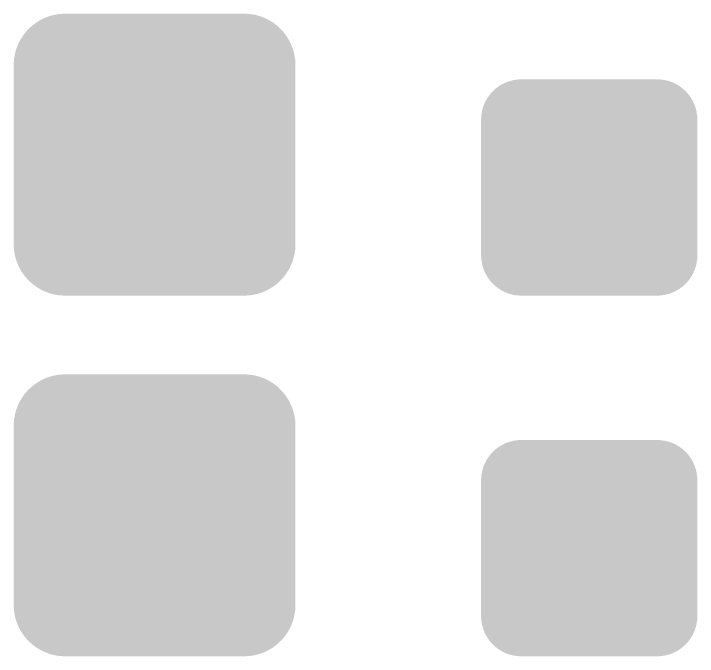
# Model space of a CAD drawing. Header units: millimetres. Extents: x 5277 to 6029, y 2052 to 2709.
# Drawn here: x 5823.73 to 5844.6, y 2590.63 to 2610.23 of the extents above; entities that cross this region are included whole.
import ezdxf

# ---------------------------------------------------------------- set-up
doc = ezdxf.new("R2010")
doc.units = ezdxf.units.MM
doc.layers.add('AutoService', color=7, linetype='CONTINUOUS', true_color=0x000000)
doc.layers.add('PublicTransportService', color=7, linetype='CONTINUOUS', true_color=0x000000)

# ---------------------------------------------------------------- blocks, each defined once
blk = doc.blocks.new('602030803_план_фз')
at = {"layer": 'PublicTransportService', "linetype": 'Continuous'}
h = blk.add_hatch(color=256, dxfattribs=at)
edge = h.paths.add_edge_path()
edge.add_spline(control_points=[(-0.266, -0.339), (-0.266, 0.523), (0.438, 1.227), (1.3, 1.227)], knot_values=[-1, -1, -1, -1, 0, 0, 0, 0], degree=3, periodic=0)
edge.add_line((1.3, 1.227), (6.769, 1.227))
edge.add_spline(control_points=[(6.769, 1.227), (7.632, 1.227), (8.333, 0.523), (8.333, -0.339)], knot_values=[-1, -1, -1, -1, 0, 0, 0, 0], degree=3, periodic=0)
edge.add_line((8.333, -0.339), (8.333, -5.806))
edge.add_spline(control_points=[(8.333, -5.806), (8.333, -6.669), (7.632, -7.372), (6.769, -7.372)], knot_values=[-1, -1, -1, -1, 0, 0, 0, 0], degree=3, periodic=0)
edge.add_line((6.769, -7.372), (1.3, -7.372))
edge.add_spline(control_points=[(1.3, -7.372), (0.438, -7.372), (-0.266, -6.669), (-0.266, -5.806)], knot_values=[-1, -1, -1, -1, 0, 0, 0, 0], degree=3, periodic=0)
edge.add_line((-0.266, -5.806), (-0.266, -0.339))
edge = h.paths.add_edge_path(flags=16)
edge.add_spline(control_points=[(0.047, -5.806), (0.047, -6.5), (0.606, -7.059), (1.3, -7.059)], knot_values=[-1, -1, -1, -1, 0, 0, 0, 0], degree=3, periodic=0)
edge.add_line((1.3, -7.059), (6.769, -7.059))
edge.add_spline(control_points=[(6.769, -7.059), (7.463, -7.059), (8.022, -6.5), (8.022, -5.806)], knot_values=[-1, -1, -1, -1, 0, 0, 0, 0], degree=3, periodic=0)
edge.add_line((8.022, -5.806), (8.022, -0.339))
edge.add_spline(control_points=[(8.022, -0.339), (8.022, 0.355), (7.463, 0.914), (6.769, 0.914)], knot_values=[-1, -1, -1, -1, 0, 0, 0, 0], degree=3, periodic=0)
edge.add_line((6.769, 0.914), (1.3, 0.914))
edge.add_spline(control_points=[(1.3, 0.914), (0.606, 0.914), (0.047, 0.355), (0.047, -0.339)], knot_values=[-1, -1, -1, -1, 0, 0, 0, 0], degree=3, periodic=0)
edge.add_line((0.047, -0.339), (0.047, -5.806))
at = {"layer": 'PublicTransportService', "linetype": 'Continuous', "true_color": 0xff0000}
h = blk.add_hatch(color=1, dxfattribs=at)
edge = h.paths.add_edge_path()
edge.add_spline(control_points=[(0.047, -5.806), (0.047, -6.5), (0.606, -7.059), (1.3, -7.059)], knot_values=[-1, -1, -1, -1, 0, 0, 0, 0], degree=3, periodic=0)
edge.add_line((1.3, -7.059), (6.769, -7.059))
edge.add_spline(control_points=[(6.769, -7.059), (7.463, -7.059), (8.022, -6.5), (8.022, -5.806)], knot_values=[-1, -1, -1, -1, 0, 0, 0, 0], degree=3, periodic=0)
edge.add_line((8.022, -5.806), (8.022, -0.339))
edge.add_spline(control_points=[(8.022, -0.339), (8.022, 0.355), (7.463, 0.914), (6.769, 0.914)], knot_values=[-1, -1, -1, -1, 0, 0, 0, 0], degree=3, periodic=0)
edge.add_line((6.769, 0.914), (1.3, 0.914))
edge.add_spline(control_points=[(1.3, 0.914), (0.606, 0.914), (0.047, 0.355), (0.047, -0.339)], knot_values=[-1, -1, -1, -1, 0, 0, 0, 0], degree=3, periodic=0)
edge.add_line((0.047, -0.339), (0.047, -5.806))
at = {"layer": 'PublicTransportService', "linetype": 'Continuous'}
h = blk.add_hatch(color=256, dxfattribs=at)
edge = h.paths.add_edge_path()
edge.add_line((0.252, -0.679), (0.252, -5.464))
edge.add_spline(control_points=[(0.252, -5.464), (0.252, -6.23), (0.877, -6.854), (1.642, -6.854)], knot_values=[0, 0, 0, 0, 1, 1, 1, 1], degree=3, periodic=0)
edge.add_line((1.642, -6.854), (6.427, -6.854))
edge.add_spline(control_points=[(6.427, -6.854), (7.193, -6.854), (7.815, -6.23), (7.815, -5.464)], knot_values=[0, 0, 0, 0, 1, 1, 1, 1], degree=3, periodic=0)
edge.add_line((7.815, -5.464), (7.815, -0.679))
edge.add_spline(control_points=[(7.815, -0.679), (7.815, 0.086), (7.193, 0.709), (6.427, 0.709)], knot_values=[0, 0, 0, 0, 1, 1, 1, 1], degree=3, periodic=0)
edge.add_line((6.427, 0.709), (1.642, 0.709))
edge.add_spline(control_points=[(1.642, 0.709), (0.877, 0.709), (0.252, 0.086), (0.252, -0.679)], knot_values=[0, 0, 0, 0, 1, 1, 1, 1], degree=3, periodic=0)
edge = h.paths.add_edge_path(flags=16)
edge.add_line((0.565, -0.679), (0.565, -5.464))
edge.add_spline(control_points=[(0.565, -5.464), (0.565, -6.06), (1.046, -6.541), (1.642, -6.541)], knot_values=[-1, -1, -1, -1, 0, 0, 0, 0], degree=3, periodic=0)
edge.add_line((1.642, -6.541), (6.427, -6.541))
edge.add_spline(control_points=[(6.427, -6.541), (7.024, -6.541), (7.502, -6.06), (7.502, -5.464)], knot_values=[-1, -1, -1, -1, 0, 0, 0, 0], degree=3, periodic=0)
edge.add_line((7.502, -5.464), (7.502, -0.679))
edge.add_spline(control_points=[(7.502, -0.679), (7.502, -0.083), (7.024, 0.396), (6.427, 0.396)], knot_values=[-1, -1, -1, -1, 0, 0, 0, 0], degree=3, periodic=0)
edge.add_line((6.427, 0.396), (1.642, 0.396))
edge.add_spline(control_points=[(1.642, 0.396), (1.046, 0.396), (0.565, -0.083), (0.565, -0.679)], knot_values=[-1, -1, -1, -1, 0, 0, 0, 0], degree=3, periodic=0)
h = blk.add_hatch(color=256, dxfattribs=at)
edge = h.paths.add_edge_path()
edge.add_line((0.77, -1.021), (0.77, -5.124))
edge.add_spline(control_points=[(0.77, -5.124), (0.77, -5.792), (1.314, -6.336), (1.982, -6.336)], knot_values=[0, 0, 0, 0, 1, 1, 1, 1], degree=3, periodic=0)
edge.add_line((1.982, -6.336), (6.085, -6.336))
edge.add_spline(control_points=[(6.085, -6.336), (6.753, -6.336), (7.297, -5.792), (7.297, -5.124)], knot_values=[0, 0, 0, 0, 1, 1, 1, 1], degree=3, periodic=0)
edge.add_line((7.297, -5.124), (7.297, -1.021))
edge.add_spline(control_points=[(7.297, -1.021), (7.297, -0.353), (6.753, 0.191), (6.085, 0.191)], knot_values=[0, 0, 0, 0, 1, 1, 1, 1], degree=3, periodic=0)
edge.add_line((6.085, 0.191), (1.982, 0.191))
edge.add_spline(control_points=[(1.982, 0.191), (1.314, 0.191), (0.77, -0.353), (0.77, -1.021)], knot_values=[0, 0, 0, 0, 1, 1, 1, 1], degree=3, periodic=0)
edge = h.paths.add_edge_path(flags=16)
edge.add_line((1.081, -1.021), (1.081, -5.124))
edge.add_spline(control_points=[(1.081, -5.124), (1.081, -5.624), (1.482, -6.025), (1.982, -6.025)], knot_values=[-1, -1, -1, -1, 0, 0, 0, 0], degree=3, periodic=0)
edge.add_line((1.982, -6.025), (6.085, -6.025))
edge.add_spline(control_points=[(6.085, -6.025), (6.585, -6.025), (6.986, -5.624), (6.986, -5.124)], knot_values=[-1, -1, -1, -1, 0, 0, 0, 0], degree=3, periodic=0)
edge.add_line((6.986, -5.124), (6.986, -1.021))
edge.add_spline(control_points=[(6.986, -1.021), (6.986, -0.521), (6.585, -0.12), (6.085, -0.12)], knot_values=[-1, -1, -1, -1, 0, 0, 0, 0], degree=3, periodic=0)
edge.add_line((6.085, -0.12), (1.982, -0.12))
edge.add_spline(control_points=[(1.982, -0.12), (1.482, -0.12), (1.081, -0.521), (1.081, -1.021)], knot_values=[-1, -1, -1, -1, 0, 0, 0, 0], degree=3, periodic=0)
h = blk.add_hatch(color=256, dxfattribs=at)
h.paths.add_polyline_path([(4.733, -0.388), (4.741, -0.388), (4.753, -0.388), (4.774, -0.396), (4.782, -0.404), (4.786, -0.408), (4.79, -0.428), (4.79, -0.445), (4.79, -0.453), (4.782, -0.469), (4.774, -0.477), (3.692, -1.502), (3.741, -1.498), (3.895, -1.494), (4.001, -1.494), (4.091, -1.494), (4.335, -1.502), (4.489, -1.51), (5.66, -0.404), (5.669, -0.396), (5.689, -0.388), (5.701, -0.388), (5.713, -0.388), (5.734, -0.396), (5.742, -0.404), (5.746, -0.408), (5.75, -0.428), (5.75, -0.445), (5.75, -0.453), (5.742, -0.469), (5.734, -0.477), (4.619, -1.527), (4.737, -1.567), (4.888, -1.62), (4.92, -1.632), (4.941, -1.641), (4.991, -1.663), (5.022, -1.677), (5.052, -1.691), (5.091, -1.71), (5.099, -1.714), (5.298, -1.807), (5.616, -2.007), (5.734, -2.112), (5.734, -3.544), (5.726, -3.544), (5.726, -5.236), (5.408, -5.236), (5.408, -5.749), (4.92, -5.749), (4.92, -5.236), (3.074, -5.236), (3.074, -5.749), (2.586, -5.749), (2.586, -5.236), (2.268, -5.236), (2.268, -4.081), (2.268, -2.926), (2.268, -2.519), (2.268, -2.112), (2.386, -2.007), (2.704, -1.807), (2.903, -1.714), (2.911, -1.71), (2.95, -1.691), (2.98, -1.677), (3.011, -1.663), (3.061, -1.641), (3.082, -1.632), (3.139, -1.608), (3.301, -1.551), (3.407, -1.519), (3.415, -1.519), (3.444, -1.517), (3.464, -1.514), (3.484, -1.512), (3.517, -1.51), (3.529, -1.51), (4.701, -0.404), (4.709, -0.396), (4.725, -0.388)])
h.paths.add_polyline_path([(2.708, -2.356), (2.663, -2.356), (2.618, -2.401), (2.618, -2.446), (2.618, -3.503), (2.618, -3.548), (2.663, -3.593), (2.708, -3.593), (5.294, -3.593), (5.339, -3.593), (5.384, -3.548), (5.384, -3.503), (5.384, -2.446), (5.384, -2.401), (5.339, -2.356), (5.294, -2.356)], flags=16)
h.paths.add_polyline_path([(3.244, -1.885), (3.228, -1.885), (3.212, -1.901), (3.212, -1.917), (3.212, -2.088), (3.212, -2.104), (3.228, -2.12), (3.244, -2.12), (4.749, -2.12), (4.766, -2.12), (4.782, -2.104), (4.782, -2.088), (4.782, -1.917), (4.782, -1.901), (4.766, -1.885), (4.749, -1.885)], flags=16)
h.paths.add_polyline_path([(2.964, -4.313), (2.937, -4.286), (2.87, -4.26), (2.83, -4.26), (2.789, -4.26), (2.722, -4.286), (2.695, -4.313), (2.669, -4.339), (2.643, -4.406), (2.643, -4.447), (2.643, -4.488), (2.669, -4.555), (2.695, -4.581), (2.722, -4.608), (2.789, -4.634), (2.83, -4.634), (2.87, -4.634), (2.937, -4.608), (2.964, -4.581), (2.99, -4.555), (3.017, -4.488), (3.017, -4.447), (3.017, -4.406), (2.99, -4.339)], flags=16)
h.paths.add_polyline_path([(5.298, -4.313), (5.272, -4.286), (5.205, -4.26), (5.164, -4.26), (5.124, -4.26), (5.056, -4.286), (5.03, -4.313), (5.004, -4.339), (4.977, -4.406), (4.977, -4.447), (4.977, -4.488), (5.004, -4.555), (5.03, -4.581), (5.056, -4.608), (5.124, -4.634), (5.164, -4.634), (5.205, -4.634), (5.272, -4.608), (5.298, -4.581), (5.325, -4.555), (5.351, -4.488), (5.351, -4.447), (5.351, -4.406), (5.325, -4.339)], flags=16)
blk = doc.blocks.new('602030803_рек_фз')
at = {"layer": 'PublicTransportService', "linetype": 'Continuous'}
h = blk.add_hatch(color=256, dxfattribs=at)
edge = h.paths.add_edge_path()
edge.add_spline(control_points=[(-0.266, -0.339), (-0.266, 0.523), (0.438, 1.227), (1.3, 1.227)], knot_values=[-1, -1, -1, -1, 0, 0, 0, 0], degree=3, periodic=0)
edge.add_line((1.3, 1.227), (6.769, 1.227))
edge.add_spline(control_points=[(6.769, 1.227), (7.632, 1.227), (8.333, 0.523), (8.333, -0.339)], knot_values=[-1, -1, -1, -1, 0, 0, 0, 0], degree=3, periodic=0)
edge.add_line((8.333, -0.339), (8.333, -5.806))
edge.add_spline(control_points=[(8.333, -5.806), (8.333, -6.669), (7.632, -7.372), (6.769, -7.372)], knot_values=[-1, -1, -1, -1, 0, 0, 0, 0], degree=3, periodic=0)
edge.add_line((6.769, -7.372), (1.3, -7.372))
edge.add_spline(control_points=[(1.3, -7.372), (0.438, -7.372), (-0.266, -6.669), (-0.266, -5.806)], knot_values=[-1, -1, -1, -1, 0, 0, 0, 0], degree=3, periodic=0)
edge.add_line((-0.266, -5.806), (-0.266, -0.339))
edge = h.paths.add_edge_path(flags=16)
edge.add_spline(control_points=[(0.047, -5.806), (0.047, -6.5), (0.606, -7.059), (1.3, -7.059)], knot_values=[-1, -1, -1, -1, 0, 0, 0, 0], degree=3, periodic=0)
edge.add_line((1.3, -7.059), (6.769, -7.059))
edge.add_spline(control_points=[(6.769, -7.059), (7.463, -7.059), (8.022, -6.5), (8.022, -5.806)], knot_values=[-1, -1, -1, -1, 0, 0, 0, 0], degree=3, periodic=0)
edge.add_line((8.022, -5.806), (8.022, -0.339))
edge.add_spline(control_points=[(8.022, -0.339), (8.022, 0.355), (7.463, 0.914), (6.769, 0.914)], knot_values=[-1, -1, -1, -1, 0, 0, 0, 0], degree=3, periodic=0)
edge.add_line((6.769, 0.914), (1.3, 0.914))
edge.add_spline(control_points=[(1.3, 0.914), (0.606, 0.914), (0.047, 0.355), (0.047, -0.339)], knot_values=[-1, -1, -1, -1, 0, 0, 0, 0], degree=3, periodic=0)
edge.add_line((0.047, -0.339), (0.047, -5.806))
at = {"layer": 'PublicTransportService', "linetype": 'Continuous', "true_color": 0xffff00}
h = blk.add_hatch(color=2, dxfattribs=at)
edge = h.paths.add_edge_path()
edge.add_spline(control_points=[(0.047, -5.806), (0.047, -6.5), (0.606, -7.059), (1.3, -7.059)], knot_values=[-1, -1, -1, -1, 0, 0, 0, 0], degree=3, periodic=0)
edge.add_line((1.3, -7.059), (6.769, -7.059))
edge.add_spline(control_points=[(6.769, -7.059), (7.463, -7.059), (8.022, -6.5), (8.022, -5.806)], knot_values=[-1, -1, -1, -1, 0, 0, 0, 0], degree=3, periodic=0)
edge.add_line((8.022, -5.806), (8.022, -0.339))
edge.add_spline(control_points=[(8.022, -0.339), (8.022, 0.355), (7.463, 0.914), (6.769, 0.914)], knot_values=[-1, -1, -1, -1, 0, 0, 0, 0], degree=3, periodic=0)
edge.add_line((6.769, 0.914), (1.3, 0.914))
edge.add_spline(control_points=[(1.3, 0.914), (0.606, 0.914), (0.047, 0.355), (0.047, -0.339)], knot_values=[-1, -1, -1, -1, 0, 0, 0, 0], degree=3, periodic=0)
edge.add_line((0.047, -0.339), (0.047, -5.806))
at = {"layer": 'PublicTransportService', "linetype": 'Continuous'}
h = blk.add_hatch(color=256, dxfattribs=at)
edge = h.paths.add_edge_path()
edge.add_line((0.252, -0.679), (0.252, -5.464))
edge.add_spline(control_points=[(0.252, -5.464), (0.252, -6.23), (0.877, -6.854), (1.642, -6.854)], knot_values=[0, 0, 0, 0, 1, 1, 1, 1], degree=3, periodic=0)
edge.add_line((1.642, -6.854), (6.427, -6.854))
edge.add_spline(control_points=[(6.427, -6.854), (7.193, -6.854), (7.815, -6.23), (7.815, -5.464)], knot_values=[0, 0, 0, 0, 1, 1, 1, 1], degree=3, periodic=0)
edge.add_line((7.815, -5.464), (7.815, -0.679))
edge.add_spline(control_points=[(7.815, -0.679), (7.815, 0.086), (7.193, 0.709), (6.427, 0.709)], knot_values=[0, 0, 0, 0, 1, 1, 1, 1], degree=3, periodic=0)
edge.add_line((6.427, 0.709), (1.642, 0.709))
edge.add_spline(control_points=[(1.642, 0.709), (0.877, 0.709), (0.252, 0.086), (0.252, -0.679)], knot_values=[0, 0, 0, 0, 1, 1, 1, 1], degree=3, periodic=0)
edge = h.paths.add_edge_path(flags=16)
edge.add_line((0.565, -0.679), (0.565, -5.464))
edge.add_spline(control_points=[(0.565, -5.464), (0.565, -6.06), (1.046, -6.541), (1.642, -6.541)], knot_values=[-1, -1, -1, -1, 0, 0, 0, 0], degree=3, periodic=0)
edge.add_line((1.642, -6.541), (6.427, -6.541))
edge.add_spline(control_points=[(6.427, -6.541), (7.024, -6.541), (7.502, -6.06), (7.502, -5.464)], knot_values=[-1, -1, -1, -1, 0, 0, 0, 0], degree=3, periodic=0)
edge.add_line((7.502, -5.464), (7.502, -0.679))
edge.add_spline(control_points=[(7.502, -0.679), (7.502, -0.083), (7.024, 0.396), (6.427, 0.396)], knot_values=[-1, -1, -1, -1, 0, 0, 0, 0], degree=3, periodic=0)
edge.add_line((6.427, 0.396), (1.642, 0.396))
edge.add_spline(control_points=[(1.642, 0.396), (1.046, 0.396), (0.565, -0.083), (0.565, -0.679)], knot_values=[-1, -1, -1, -1, 0, 0, 0, 0], degree=3, periodic=0)
h = blk.add_hatch(color=256, dxfattribs=at)
edge = h.paths.add_edge_path()
edge.add_line((0.77, -1.021), (0.77, -5.124))
edge.add_spline(control_points=[(0.77, -5.124), (0.77, -5.792), (1.314, -6.336), (1.982, -6.336)], knot_values=[0, 0, 0, 0, 1, 1, 1, 1], degree=3, periodic=0)
edge.add_line((1.982, -6.336), (6.085, -6.336))
edge.add_spline(control_points=[(6.085, -6.336), (6.753, -6.336), (7.297, -5.792), (7.297, -5.124)], knot_values=[0, 0, 0, 0, 1, 1, 1, 1], degree=3, periodic=0)
edge.add_line((7.297, -5.124), (7.297, -1.021))
edge.add_spline(control_points=[(7.297, -1.021), (7.297, -0.353), (6.753, 0.191), (6.085, 0.191)], knot_values=[0, 0, 0, 0, 1, 1, 1, 1], degree=3, periodic=0)
edge.add_line((6.085, 0.191), (1.982, 0.191))
edge.add_spline(control_points=[(1.982, 0.191), (1.314, 0.191), (0.77, -0.353), (0.77, -1.021)], knot_values=[0, 0, 0, 0, 1, 1, 1, 1], degree=3, periodic=0)
edge = h.paths.add_edge_path(flags=16)
edge.add_line((1.081, -1.021), (1.081, -5.124))
edge.add_spline(control_points=[(1.081, -5.124), (1.081, -5.624), (1.482, -6.025), (1.982, -6.025)], knot_values=[-1, -1, -1, -1, 0, 0, 0, 0], degree=3, periodic=0)
edge.add_line((1.982, -6.025), (6.085, -6.025))
edge.add_spline(control_points=[(6.085, -6.025), (6.585, -6.025), (6.986, -5.624), (6.986, -5.124)], knot_values=[-1, -1, -1, -1, 0, 0, 0, 0], degree=3, periodic=0)
edge.add_line((6.986, -5.124), (6.986, -1.021))
edge.add_spline(control_points=[(6.986, -1.021), (6.986, -0.521), (6.585, -0.12), (6.085, -0.12)], knot_values=[-1, -1, -1, -1, 0, 0, 0, 0], degree=3, periodic=0)
edge.add_line((6.085, -0.12), (1.982, -0.12))
edge.add_spline(control_points=[(1.982, -0.12), (1.482, -0.12), (1.081, -0.521), (1.081, -1.021)], knot_values=[-1, -1, -1, -1, 0, 0, 0, 0], degree=3, periodic=0)
h = blk.add_hatch(color=256, dxfattribs=at)
h.paths.add_polyline_path([(4.733, -0.388), (4.741, -0.388), (4.753, -0.388), (4.774, -0.396), (4.782, -0.404), (4.786, -0.408), (4.79, -0.428), (4.79, -0.445), (4.79, -0.453), (4.782, -0.469), (4.774, -0.477), (3.692, -1.502), (3.741, -1.498), (3.895, -1.494), (4.001, -1.494), (4.091, -1.494), (4.335, -1.502), (4.489, -1.51), (5.66, -0.404), (5.669, -0.396), (5.689, -0.388), (5.701, -0.388), (5.713, -0.388), (5.734, -0.396), (5.742, -0.404), (5.746, -0.408), (5.75, -0.428), (5.75, -0.445), (5.75, -0.453), (5.742, -0.469), (5.734, -0.477), (4.619, -1.527), (4.737, -1.567), (4.888, -1.62), (4.92, -1.632), (4.941, -1.641), (4.991, -1.663), (5.022, -1.677), (5.052, -1.691), (5.091, -1.71), (5.099, -1.714), (5.298, -1.807), (5.616, -2.007), (5.734, -2.112), (5.734, -3.544), (5.726, -3.544), (5.726, -5.236), (5.408, -5.236), (5.408, -5.749), (4.92, -5.749), (4.92, -5.236), (3.074, -5.236), (3.074, -5.749), (2.586, -5.749), (2.586, -5.236), (2.268, -5.236), (2.268, -4.081), (2.268, -2.926), (2.268, -2.519), (2.268, -2.112), (2.386, -2.007), (2.704, -1.807), (2.903, -1.714), (2.911, -1.71), (2.95, -1.691), (2.98, -1.677), (3.011, -1.663), (3.061, -1.641), (3.082, -1.632), (3.139, -1.608), (3.301, -1.551), (3.407, -1.519), (3.415, -1.519), (3.444, -1.517), (3.464, -1.514), (3.484, -1.512), (3.517, -1.51), (3.529, -1.51), (4.701, -0.404), (4.709, -0.396), (4.725, -0.388)])
h.paths.add_polyline_path([(2.708, -2.356), (2.663, -2.356), (2.618, -2.401), (2.618, -2.446), (2.618, -3.503), (2.618, -3.548), (2.663, -3.593), (2.708, -3.593), (5.294, -3.593), (5.339, -3.593), (5.384, -3.548), (5.384, -3.503), (5.384, -2.446), (5.384, -2.401), (5.339, -2.356), (5.294, -2.356)], flags=16)
h.paths.add_polyline_path([(3.244, -1.885), (3.228, -1.885), (3.212, -1.901), (3.212, -1.917), (3.212, -2.088), (3.212, -2.104), (3.228, -2.12), (3.244, -2.12), (4.749, -2.12), (4.766, -2.12), (4.782, -2.104), (4.782, -2.088), (4.782, -1.917), (4.782, -1.901), (4.766, -1.885), (4.749, -1.885)], flags=16)
h.paths.add_polyline_path([(2.964, -4.313), (2.937, -4.286), (2.87, -4.26), (2.83, -4.26), (2.789, -4.26), (2.722, -4.286), (2.695, -4.313), (2.669, -4.339), (2.643, -4.406), (2.643, -4.447), (2.643, -4.488), (2.669, -4.555), (2.695, -4.581), (2.722, -4.608), (2.789, -4.634), (2.83, -4.634), (2.87, -4.634), (2.937, -4.608), (2.964, -4.581), (2.99, -4.555), (3.017, -4.488), (3.017, -4.447), (3.017, -4.406), (2.99, -4.339)], flags=16)
h.paths.add_polyline_path([(5.298, -4.313), (5.272, -4.286), (5.205, -4.26), (5.164, -4.26), (5.124, -4.26), (5.056, -4.286), (5.03, -4.313), (5.004, -4.339), (4.977, -4.406), (4.977, -4.447), (4.977, -4.488), (5.004, -4.555), (5.03, -4.581), (5.056, -4.608), (5.124, -4.634), (5.164, -4.634), (5.205, -4.634), (5.272, -4.608), (5.298, -4.581), (5.325, -4.555), (5.351, -4.488), (5.351, -4.447), (5.351, -4.406), (5.325, -4.339)], flags=16)
blk = doc.blocks.new('602030903_план_мз')
at = {"layer": 'AutoService', "linetype": 'Continuous'}
h = blk.add_hatch(color=256, dxfattribs=at)
edge = h.paths.add_edge_path()
edge.add_spline(control_points=[(0, 0), (0, 0.675), (0.55, 1.225), (1.225, 1.225)], knot_values=[-1, -1, -1, -1, 0, 0, 0, 0], degree=3, periodic=0)
edge.add_line((1.225, 1.225), (5.372, 1.225))
edge.add_spline(control_points=[(5.372, 1.225), (6.047, 1.225), (6.598, 0.675), (6.598, 0)], knot_values=[-1, -1, -1, -1, 0, 0, 0, 0], degree=3, periodic=0)
edge.add_line((6.598, 0), (6.598, -4.147))
edge.add_spline(control_points=[(6.598, -4.147), (6.598, -4.822), (6.047, -5.372), (5.372, -5.372)], knot_values=[-1, -1, -1, -1, 0, 0, 0, 0], degree=3, periodic=0)
edge.add_line((5.372, -5.372), (1.225, -5.372))
edge.add_spline(control_points=[(1.225, -5.372), (0.55, -5.372), (0, -4.822), (0, -4.147)], knot_values=[-1, -1, -1, -1, 0, 0, 0, 0], degree=3, periodic=0)
edge.add_line((0, -4.147), (0, 0))
edge = h.paths.add_edge_path(flags=16)
edge.add_spline(control_points=[(0.313, -4.147), (0.313, -4.652), (0.72, -5.059), (1.225, -5.059)], knot_values=[-1, -1, -1, -1, 0, 0, 0, 0], degree=3, periodic=0)
edge.add_line((1.225, -5.059), (5.372, -5.059))
edge.add_spline(control_points=[(5.372, -5.059), (5.878, -5.059), (6.285, -4.652), (6.285, -4.147)], knot_values=[-1, -1, -1, -1, 0, 0, 0, 0], degree=3, periodic=0)
edge.add_line((6.285, -4.147), (6.285, 0))
edge.add_spline(control_points=[(6.285, 0), (6.285, 0.505), (5.878, 0.912), (5.372, 0.912)], knot_values=[-1, -1, -1, -1, 0, 0, 0, 0], degree=3, periodic=0)
edge.add_line((5.372, 0.912), (1.225, 0.912))
edge.add_spline(control_points=[(1.225, 0.912), (0.72, 0.912), (0.313, 0.505), (0.313, 0)], knot_values=[-1, -1, -1, -1, 0, 0, 0, 0], degree=3, periodic=0)
edge.add_line((0.313, 0), (0.313, -4.147))
at = {"layer": 'AutoService', "linetype": 'Continuous', "true_color": 0xff0000}
h = blk.add_hatch(color=1, dxfattribs=at)
edge = h.paths.add_edge_path()
edge.add_line((0.313, 0), (0.313, -4.147))
edge.add_spline(control_points=[(0.313, -4.147), (0.313, -4.652), (0.72, -5.059), (1.225, -5.059)], knot_values=[-1, -1, -1, -1, 0, 0, 0, 0], degree=3, periodic=0)
edge.add_line((1.225, -5.059), (5.372, -5.059))
edge.add_spline(control_points=[(5.372, -5.059), (5.878, -5.059), (6.285, -4.652), (6.285, -4.147)], knot_values=[-1, -1, -1, -1, 0, 0, 0, 0], degree=3, periodic=0)
edge.add_line((6.285, -4.147), (6.285, 0))
edge.add_spline(control_points=[(6.285, 0), (6.285, 0.505), (5.878, 0.912), (5.372, 0.912)], knot_values=[-1, -1, -1, -1, 0, 0, 0, 0], degree=3, periodic=0)
edge.add_line((5.372, 0.912), (1.225, 0.912))
edge.add_spline(control_points=[(1.225, 0.912), (0.72, 0.912), (0.313, 0.505), (0.313, 0)], knot_values=[-1, -1, -1, -1, 0, 0, 0, 0], degree=3, periodic=0)
at = {"layer": 'AutoService', "linetype": 'Continuous'}
h = blk.add_hatch(color=256, dxfattribs=at)
h.paths.add_polyline_path([(1.532, 0.404), (3.342, 0.404), (3.834, 0.404), (4.576, 0.211), (4.826, 0.017), (5.088, -0.176), (5.349, -0.747), (5.349, -1.126), (5.349, -1.505), (5.088, -2.077), (4.826, -2.27), (4.573, -2.463), (3.83, -2.656), (3.342, -2.656), (2.471, -2.656), (2.471, -4.587), (1.532, -4.587), (1.532, 0.313)])
h.paths.add_polyline_path([(3.342, -0.308), (2.471, -0.308), (2.471, -1.937), (3.342, -1.937), (3.588, -1.937), (3.971, -1.831), (4.107, -1.724), (4.236, -1.622), (4.364, -1.323), (4.364, -1.126), (4.364, -0.929), (4.236, -0.63), (4.107, -0.528), (3.967, -0.418), (3.584, -0.308)], flags=16)
blk = doc.blocks.new('602030903_рек_мз')
at = {"layer": 'AutoService', "linetype": 'Continuous'}
h = blk.add_hatch(color=256, dxfattribs=at)
edge = h.paths.add_edge_path()
edge.add_spline(control_points=[(0, 0), (0, 0.675), (0.55, 1.225), (1.225, 1.225)], knot_values=[-1, -1, -1, -1, 0, 0, 0, 0], degree=3, periodic=0)
edge.add_line((1.225, 1.225), (5.372, 1.225))
edge.add_spline(control_points=[(5.372, 1.225), (6.047, 1.225), (6.598, 0.675), (6.598, 0)], knot_values=[-1, -1, -1, -1, 0, 0, 0, 0], degree=3, periodic=0)
edge.add_line((6.598, 0), (6.598, -4.147))
edge.add_spline(control_points=[(6.598, -4.147), (6.598, -4.822), (6.047, -5.372), (5.372, -5.372)], knot_values=[-1, -1, -1, -1, 0, 0, 0, 0], degree=3, periodic=0)
edge.add_line((5.372, -5.372), (1.225, -5.372))
edge.add_spline(control_points=[(1.225, -5.372), (0.55, -5.372), (0, -4.822), (0, -4.147)], knot_values=[-1, -1, -1, -1, 0, 0, 0, 0], degree=3, periodic=0)
edge.add_line((0, -4.147), (0, 0))
edge = h.paths.add_edge_path(flags=16)
edge.add_spline(control_points=[(0.313, -4.147), (0.313, -4.652), (0.72, -5.059), (1.225, -5.059)], knot_values=[-1, -1, -1, -1, 0, 0, 0, 0], degree=3, periodic=0)
edge.add_line((1.225, -5.059), (5.372, -5.059))
edge.add_spline(control_points=[(5.372, -5.059), (5.878, -5.059), (6.285, -4.652), (6.285, -4.147)], knot_values=[-1, -1, -1, -1, 0, 0, 0, 0], degree=3, periodic=0)
edge.add_line((6.285, -4.147), (6.285, 0))
edge.add_spline(control_points=[(6.285, 0), (6.285, 0.505), (5.878, 0.912), (5.372, 0.912)], knot_values=[-1, -1, -1, -1, 0, 0, 0, 0], degree=3, periodic=0)
edge.add_line((5.372, 0.912), (1.225, 0.912))
edge.add_spline(control_points=[(1.225, 0.912), (0.72, 0.912), (0.313, 0.505), (0.313, 0)], knot_values=[-1, -1, -1, -1, 0, 0, 0, 0], degree=3, periodic=0)
edge.add_line((0.313, 0), (0.313, -4.147))
at = {"layer": 'AutoService', "linetype": 'Continuous', "true_color": 0xffff00}
h = blk.add_hatch(color=2, dxfattribs=at)
edge = h.paths.add_edge_path()
edge.add_line((0.313, 0), (0.313, -4.147))
edge.add_spline(control_points=[(0.313, -4.147), (0.313, -4.652), (0.72, -5.059), (1.225, -5.059)], knot_values=[-1, -1, -1, -1, 0, 0, 0, 0], degree=3, periodic=0)
edge.add_line((1.225, -5.059), (5.372, -5.059))
edge.add_spline(control_points=[(5.372, -5.059), (5.878, -5.059), (6.285, -4.652), (6.285, -4.147)], knot_values=[-1, -1, -1, -1, 0, 0, 0, 0], degree=3, periodic=0)
edge.add_line((6.285, -4.147), (6.285, 0))
edge.add_spline(control_points=[(6.285, 0), (6.285, 0.505), (5.878, 0.912), (5.372, 0.912)], knot_values=[-1, -1, -1, -1, 0, 0, 0, 0], degree=3, periodic=0)
edge.add_line((5.372, 0.912), (1.225, 0.912))
edge.add_spline(control_points=[(1.225, 0.912), (0.72, 0.912), (0.313, 0.505), (0.313, 0)], knot_values=[-1, -1, -1, -1, 0, 0, 0, 0], degree=3, periodic=0)
at = {"layer": 'AutoService', "linetype": 'Continuous'}
h = blk.add_hatch(color=256, dxfattribs=at)
h.paths.add_polyline_path([(1.532, 0.404), (3.342, 0.404), (3.834, 0.404), (4.576, 0.211), (4.826, 0.017), (5.088, -0.176), (5.349, -0.747), (5.349, -1.126), (5.349, -1.505), (5.088, -2.077), (4.826, -2.27), (4.573, -2.463), (3.83, -2.656), (3.342, -2.656), (2.471, -2.656), (2.471, -4.587), (1.532, -4.587), (1.532, 0.313)])
h.paths.add_polyline_path([(3.342, -0.308), (2.471, -0.308), (2.471, -1.937), (3.342, -1.937), (3.588, -1.937), (3.971, -1.831), (4.107, -1.724), (4.236, -1.622), (4.364, -1.323), (4.364, -1.126), (4.364, -0.929), (4.236, -0.63), (4.107, -0.528), (3.967, -0.418), (3.584, -0.308)], flags=16)

msp = doc.modelspace()

# ---------------------------------------------------------------- block references
at = {"layer": 'AutoService', "linetype": 'Continuous'}
for name, p in [('602030903_план_мз', (5838, 2607)), ('602030903_рек_мз', (5838, 2596))]:
    msp.add_blockref(name, p, dxfattribs=at)
at = {"layer": 'PublicTransportService', "linetype": 'Continuous'}
for name, p in [('602030803_план_фз', (5824, 2609)), ('602030803_рек_фз', (5824, 2598))]:
    msp.add_blockref(name, p, dxfattribs=at)

doc.saveas('drawing.dxf')
